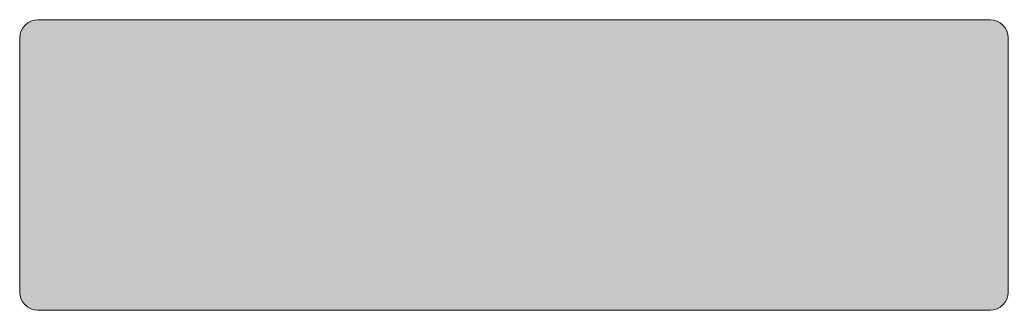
# Model space of a CAD drawing. Header units: inches. Extents: x 121.3 to 175.7, y -110.8 to -94.8.
import ezdxf

# ---------------------------------------------------------------- set-up
doc = ezdxf.new("R2010")
doc.units = ezdxf.units.IN
doc.header["$MEASUREMENT"] = 0
doc.layers.add('ARGENT', color=7, linetype='Continuous')

msp = doc.modelspace()

# ---------------------------------------------------------------- hatches: boundary and pattern name
at = {"layer": 'ARGENT', "true_color": 0x34388d}
h = msp.add_hatch(color=177, dxfattribs=at)
h.dxf.hatch_style = 2
edge = h.paths.add_edge_path()
edge.add_spline(control_points=[(175.679, -109.769), (175.679, -109.769), (175.679, -95.811), (175.679, -95.811), (175.679, -95.258), (175.231, -94.811), (174.679, -94.811), (174.679, -94.811), (122.321, -94.811), (122.321, -94.811), (121.769, -94.811), (121.321, -95.258), (121.321, -95.811), (121.321, -95.811), (121.321, -109.769), (121.321, -109.769), (121.321, -110.321), (121.769, -110.769), (122.321, -110.769), (122.321, -110.769), (174.679, -110.769), (174.679, -110.769), (175.231, -110.769), (175.679, -110.321), (175.679, -109.769)], knot_values=[0, 0, 0, 0, 1, 1, 1, 2, 2, 2, 3, 3, 3, 4, 4, 4, 5, 5, 5, 6, 6, 6, 7, 7, 7, 8, 8, 8, 8], degree=3, periodic=1)

# ---------------------------------------------------------------- linework, layer by layer
at = {"layer": 'ARGENT', "lineweight": 0}
msp.add_open_spline([(175.679, -109.769), (175.679, -109.769), (175.679, -95.811), (175.679, -95.811), (175.679, -95.258), (175.231, -94.811), (174.679, -94.811), (174.679, -94.811), (122.321, -94.811), (122.321, -94.811), (121.769, -94.811), (121.321, -95.258), (121.321, -95.811), (121.321, -95.811), (121.321, -109.769), (121.321, -109.769), (121.321, -110.321), (121.769, -110.769), (122.321, -110.769), (122.321, -110.769), (174.679, -110.769), (174.679, -110.769), (175.231, -110.769), (175.679, -110.321), (175.679, -109.769)], degree=3, knots=[0, 0, 0, 0, 1, 1, 1, 2, 2, 2, 3, 3, 3, 4, 4, 4, 5, 5, 5, 6, 6, 6, 7, 7, 7, 8, 8, 8, 8], dxfattribs=at)

doc.saveas('drawing.dxf')
